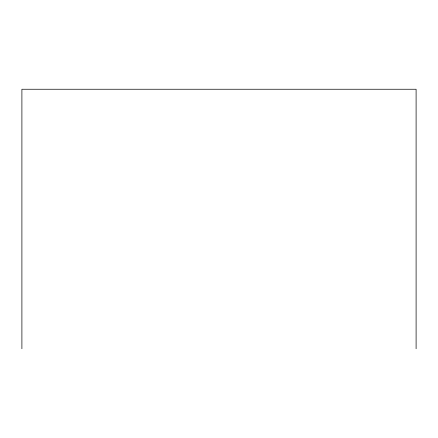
<?xml version="1.0" encoding="UTF-8"?>
<svg xmlns="http://www.w3.org/2000/svg" width="438" height="438" viewBox="0 0 438 438"><rect width="100%" height="100%" fill="white"/><g stroke="black" fill="none" stroke-linecap="round" stroke-linejoin="round"><path stroke-width="0.66" d="M416.1 348.752L416.1 89.248L21.9 89.248L21.9 348.752"/></g></svg>
